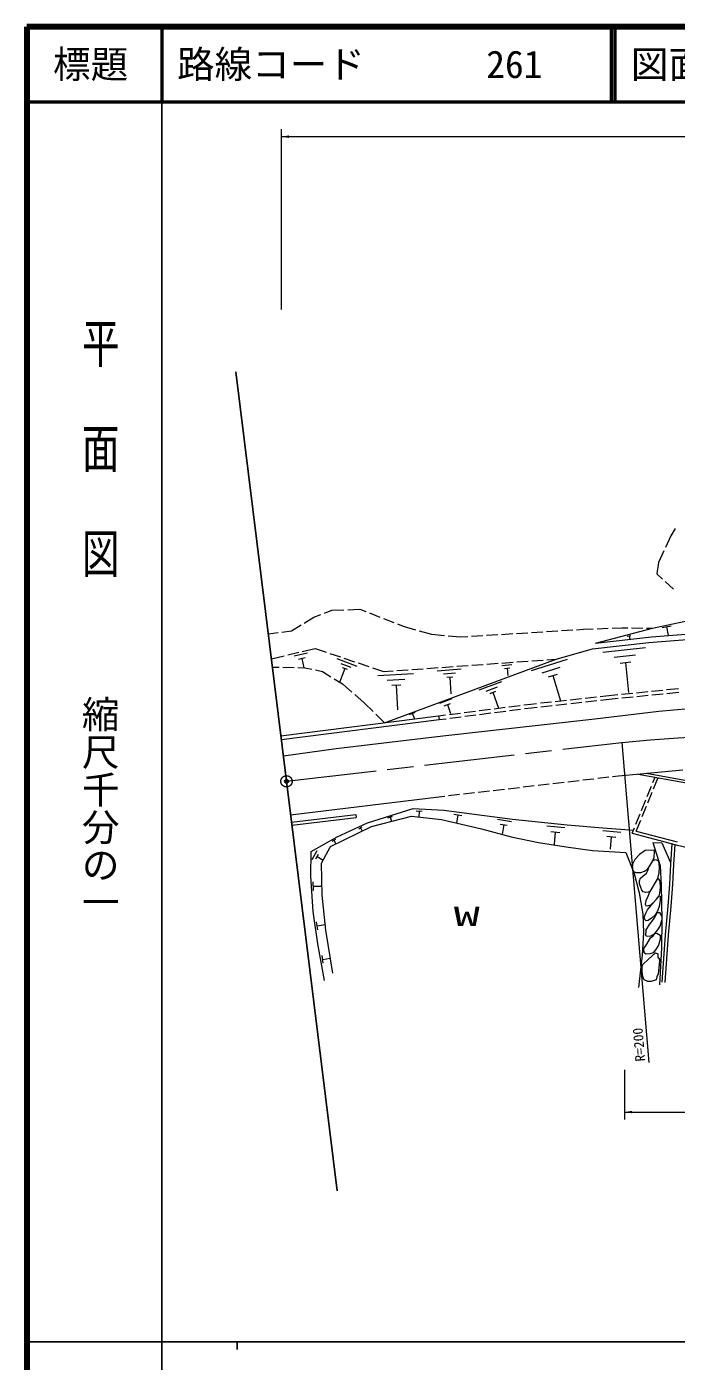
# Model space of a CAD drawing. Units: millimetres, scale not verified. Extents: x 40000 to 680000, y 20000 to 380000.
# Drawn here: x 40000 to 126432, y 202409 to 380000 of the extents above; entities that cross this region are included whole.
import ezdxf
from ezdxf.enums import TextEntityAlignment as Align

# ---------------------------------------------------------------- set-up
doc = ezdxf.new("R2010")
doc.units = ezdxf.units.MM
doc.header["$LTSCALE"] = 1000
doc.header["$PDMODE"] = 32
doc.header["$PDSIZE"] = 500
doc.linetypes.add('CHAIN', pattern=[18.5, 12, -1.5, 3.5, -1.5])
for name, color, linetype, lineweight in [('M-BMK', 2, 'CHAIN', 13), ('M-BMK-OTRS', 5, 'Continuous', 25), ('M-STR-HTXT', 7, 'Continuous', 13), ('M-TTL', 2, 'Continuous', 140), ('M-TTL-BAND', 7, 'Continuous', 25), ('M-TTL-LINE', 7, 'Continuous', 50), ('M-WORK', 1, 'Continuous', 13)]:
    doc.layers.add(name, color=color, linetype=linetype, lineweight=lineweight)
doc.layers.add('M-OTRS', color=6, linetype='Continuous')
doc.layers.add('M-TTL-TXT', color=7, linetype='Continuous')
doc.styles.add('@ＭＳ ゴシック', font='')
doc.styles.add('ＭＳ ゴシック', font='')
doc.styles.get('@ＭＳ ゴシック').set_extended_font_data('@MS Gothic')
doc.styles.get('ＭＳ ゴシック').set_extended_font_data('MS Gothic')

# ---------------------------------------------------------------- blocks, each defined once
blk = doc.blocks.new('filled_arrow')
at = {"color": 0, "linetype": 'Continuous', "lineweight": -2}
blk.add_solid([(7.5, 1.25), (0, 0), (7.5, -1.25)], dxfattribs=at)

msp = doc.modelspace()

# ---------------------------------------------------------------- linework, layer by layer
at = {"layer": 'M-BMK'}
msp.add_line((74567, 279584), (119176, 284757), dxfattribs=at)
msp.add_lwpolyline([(119176, 284757), (122933, 285108), (126696, 285388), (130464, 285596), (134235, 285734), (138009, 285800), (141782, 285796), (145555, 285719), (149326, 285572), (153093, 285354), (156856, 285065), (160612, 284704), (164361, 284273), (168101, 283771), (171831, 283199), (175550, 282557), (179256, 281844), (182947, 281062)], dxfattribs=at)
msp.add_circle((74567, 279584), 750, dxfattribs=at)
at = {"layer": 'M-BMK-OTRS'}
for p, q in [((67842, 334059), (74567, 279584)), ((74567, 279584), (81292, 225110))]:
    msp.add_line(p, q, dxfattribs=at)
at = {"layer": 'M-OTRS'}
msp.add_point((74567, 279584), dxfattribs=at)
at = {"layer": 'M-STR-HTXT'}
for p, q in [((73883, 342383), (73883, 366369)), ((73883, 365369), (377707, 365369)), ((119176, 284757), (122798, 242192)), ((119548, 241186), (119548, 234576)), ((119548, 235576), (158764, 235576))]:
    msp.add_line(p, q, dxfattribs=at)
at = {"layer": 'M-TTL'}
for p, q in [((40000, 380000), (40000, 20000)), ((680000, 380000), (40000, 380000))]:
    msp.add_line(p, q, dxfattribs=at)
at = {"layer": 'M-TTL-BAND'}
for p, q in [((58000, 370000), (58000, 20000)), ((40000, 205000), (579000, 205000)), ((68000, 205000), (68000, 204000))]:
    msp.add_line(p, q, dxfattribs=at)
at = {"layer": 'M-TTL-LINE'}
for p, q in [((58000, 380000), (58000, 370000)), ((117750, 380000), (117750, 370000)), ((118250, 380000), (118250, 370000)), ((40000, 370000), (680000, 370000))]:
    msp.add_line(p, q, dxfattribs=at)
at = {"layer": 'M-WORK'}
for p, q in [((126274, 313226), (125710, 312252)), ((125710, 312252), (124988, 310693)), ((124778, 310240), (124055, 308681)), ((124055, 308681), (123834, 307185)), ((123834, 307185), (124586, 306499)), ((124955, 306162), (126063, 305152)), ((79623, 301973), (80578, 302349)), ((80578, 302349), (82212, 302404)), ((82712, 302420), (84346, 302475)), ((84346, 302475), (85125, 302171)), ((85590, 301989), (86987, 301442)), ((75226, 299625), (76500, 300391)), ((76928, 300649), (78202, 301415)), ((78202, 301415), (79157, 301790)), ((87453, 301260), (88850, 300714)), ((89315, 300532), (90094, 300227)), ((90094, 300227), (91742, 299761)), ((123252, 299961), (130140, 301433)), ((124542, 300041), (125730, 300287)), ((125136, 300164), (125369, 298974)), ((72145, 299205), (73438, 299381)), ((73933, 299449), (75226, 299625)), ((92223, 299625), (93870, 299158)), ((93870, 299158), (95569, 299003)), ((96067, 298957), (97766, 298802)), ((97766, 298802), (98688, 298860)), ((99187, 298891), (100684, 298985)), ((101183, 299016), (102680, 299110)), ((103179, 299141), (104676, 299234)), ((105176, 299266), (106673, 299359)), ((107172, 299391), (108669, 299484)), ((109168, 299516), (110665, 299609)), ((111164, 299641), (112661, 299734)), ((113160, 299765), (114083, 299823)), ((114083, 299823), (115387, 299872)), ((115675, 297950), (123252, 299961)), ((115675, 297950), (123149, 298805)), ((115886, 299890), (117385, 299946)), ((117885, 299965), (119189, 300013)), ((119189, 300013), (119971, 300003)), ((119908, 298901), (120385, 298999)), ((120147, 298950), (120240, 298472)), ((120471, 299997), (121971, 299977)), ((122471, 299971), (123252, 299961)), ((122778, 298068), (129001, 298543)), ((123149, 298805), (129372, 299280)), ((74728, 296410), (76187, 296756)), ((75573, 296265), (77372, 296698)), ((76674, 296872), (78362, 297272)), ((78362, 297272), (79843, 296771)), ((80317, 296611), (81738, 296131)), ((110467, 295845), (115304, 297213)), ((115304, 297213), (122778, 298068)), ((116642, 296789), (122326, 297408)), ((72553, 295894), (74241, 296294)), ((76153, 295834), (77052, 296051)), ((76602, 295942), (76892, 294680)), ((81272, 295908), (83948, 294924)), ((81794, 295261), (83131, 294768)), ((82211, 295971), (83632, 295490)), ((84106, 295330), (85527, 294850)), ((87618, 287384), (110467, 295845)), ((95234, 294747), (96730, 294855)), ((97229, 294891), (98725, 294999)), ((99224, 295035), (100720, 295143)), ((101219, 295179), (102715, 295286)), ((103198, 294988), (104566, 295117)), ((103213, 295322), (104709, 295430)), ((105208, 295466), (106704, 295574)), ((107175, 294342), (111959, 295853)), ((107203, 295610), (108699, 295718)), ((109198, 295753), (110467, 295845)), ((118156, 296091), (120998, 296400)), ((118959, 295316), (120380, 295470)), ((119669, 295393), (120059, 291409)), ((72691, 294783), (73591, 294766)), ((74091, 294757), (75591, 294729)), ((76091, 294720), (76992, 294703)), ((76992, 294703), (77935, 294505)), ((78424, 294402), (79367, 294204)), ((79367, 294204), (80474, 293506)), ((80897, 293240), (82003, 292542)), ((82315, 294613), (81605, 292748)), ((81980, 294736), (82649, 294490)), ((86000, 294689), (87481, 294189)), ((86734, 293680), (91465, 293952)), ((87481, 294189), (88751, 294280)), ((87957, 293038), (90323, 293174)), ((89250, 294316), (90746, 294424)), ((91244, 294460), (92740, 294568)), ((93239, 294604), (94735, 294711)), ((94603, 294278), (97793, 294554)), ((95442, 293868), (97037, 294007)), ((95882, 293425), (96680, 293494)), ((96281, 293459), (96450, 291224)), ((103579, 294609), (104263, 294674)), ((103921, 294642), (104001, 293683)), ((108598, 294002), (110990, 294758)), ((109422, 293474), (110618, 293851)), ((110020, 293662), (111041, 290303)), ((82003, 292542), (83264, 291447)), ((88590, 292362), (89773, 292431)), ((89181, 292396), (89336, 289082)), ((100208, 291775), (103211, 292885)), ((101125, 291602), (102627, 292157)), ((101667, 291290), (102418, 291568)), ((102042, 291429), (102796, 289319)), ((119150, 291177), (120643, 291329)), ((121140, 291380), (122632, 291533)), ((123130, 291583), (124622, 291736)), ((125119, 291787), (126711, 291949)), ((125169, 291289), (126757, 291452)), ((83641, 291119), (84901, 290024)), ((84901, 290024), (86080, 288878)), ((94950, 289994), (96632, 290615)), ((95557, 289644), (96398, 289955)), ((95978, 289800), (96400, 288618)), ((104172, 289496), (105660, 289687)), ((106156, 289750), (107091, 289870)), ((107091, 289870), (107851, 289953)), ((108348, 290008), (109839, 290171)), ((108404, 289511), (109895, 289675)), ((110336, 290226), (111827, 290389)), ((110392, 289729), (111883, 289892)), ((112324, 290444), (113815, 290607)), ((112380, 289947), (113871, 290110)), ((114312, 290662), (115803, 290825)), ((114368, 290165), (115859, 290328)), ((116300, 290880), (117061, 290963)), ((116356, 290383), (117113, 290466)), ((117061, 290963), (118653, 291126)), ((117113, 290466), (118702, 290628)), ((119200, 290679), (120692, 290832)), ((121189, 290882), (122682, 291035)), ((123179, 291086), (124671, 291238)), ((73820, 285633), (94806, 288296)), ((73883, 285137), (94869, 287800)), ((86439, 288530), (87618, 287384)), ((90932, 288497), (91688, 288798)), ((91310, 288648), (91603, 287888)), ((94806, 288296), (95741, 288416)), ((94806, 288296), (94869, 287800)), ((94869, 287800), (95802, 287920)), ((95351, 285642), (115612, 287920)), ((96237, 288479), (97725, 288670)), ((96298, 287983), (97786, 288174)), ((98221, 288734), (99708, 288924)), ((98282, 288237), (99770, 288428)), ((100204, 288988), (101692, 289178)), ((100266, 288492), (101753, 288682)), ((102188, 289242), (103676, 289433)), ((102249, 288746), (103737, 288936)), ((104233, 289000), (105721, 289190)), ((106217, 289254), (107150, 289374)), ((107150, 289374), (107907, 289457)), ((115612, 287920), (124123, 288919)), ((124123, 288919), (130078, 289439)), ((81165, 283964), (95351, 285642)), ((74150, 282958), (81165, 283964)), ((121634, 280581), (127309, 281118)), ((122457, 280659), (128522, 279572)), ((106045, 278838), (107535, 279011)), ((108031, 279069), (109521, 279242)), ((110018, 279300), (111508, 279473)), ((112005, 279531), (113495, 279704)), ((113991, 279762), (115481, 279936)), ((115978, 279993), (117468, 280167)), ((117964, 280225), (118760, 280317)), ((118760, 280317), (121634, 280581)), ((121340, 280554), (127786, 279400)), ((122557, 277571), (123126, 278958)), ((123316, 279421), (123613, 280147)), ((123409, 278595), (124016, 280075)), ((75120, 275107), (94819, 277531)), ((94819, 277531), (95615, 277624)), ((96112, 277682), (97602, 277855)), ((98098, 277913), (99588, 278086)), ((100085, 278144), (101575, 278318)), ((102072, 278375), (103562, 278549)), ((104058, 278606), (105548, 278780)), ((121799, 275720), (122367, 277108)), ((122651, 276744), (123220, 278132)), ((85341, 274083), (91415, 275974)), ((91415, 275974), (95517, 275735)), ((91807, 275652), (92615, 275614)), ((92211, 275633), (92164, 274825)), ((95517, 275735), (104628, 274536)), ((121892, 274894), (122461, 276282)), ((75237, 274155), (83785, 275190)), ((75285, 273758), (83833, 274793)), ((80427, 270933), (85862, 273570)), ((81291, 272218), (85341, 274083)), ((83785, 275190), (83833, 274793)), ((84187, 273285), (84613, 273507)), ((85862, 273570), (91190, 274929)), ((88069, 274742), (88652, 274939)), ((88360, 274841), (88551, 274256)), ((91190, 274929), (95186, 274503)), ((95186, 274503), (100514, 273251)), ((96816, 275222), (97915, 275043)), ((97366, 275133), (97175, 274035)), ((102625, 274537), (104500, 274234)), ((103002, 273899), (103940, 273747)), ((103471, 273823), (103244, 272513)), ((104628, 274536), (111901, 273790)), ((109208, 273661), (111593, 273441)), ((111901, 273790), (116670, 273417)), ((121040, 273869), (121609, 275257)), ((121096, 272951), (121703, 274431)), ((77855, 270247), (81291, 272218)), ((80631, 271631), (81116, 271883)), ((80873, 271757), (81120, 271269)), ((84400, 273396), (84617, 272966)), ((100514, 273251), (104457, 272185)), ((104457, 272185), (108107, 271466)), ((109738, 272890), (110930, 272780)), ((110334, 272835), (110162, 271168)), ((116657, 273040), (119042, 272820)), ((116670, 273417), (120726, 273103)), ((117187, 272269), (118380, 272159)), ((117784, 272214), (117612, 270547)), ((120553, 272681), (120850, 273407)), ((120553, 272681), (126432, 271129)), ((121096, 272951), (126528, 271517)), ((77801, 266970), (77855, 270247)), ((77969, 269198), (78627, 270365)), ((79242, 268708), (80427, 270933)), ((108107, 271466), (111783, 270880)), ((111783, 270880), (115300, 270400)), ((115300, 270400), (119722, 270134)), ((119722, 270134), (120841, 267336)), ((122291, 270388), (121533, 269855)), ((123498, 270424), (122291, 270388)), ((123312, 271439), (124502, 271421)), ((123312, 271439), (124289, 268331)), ((123475, 269500), (123522, 270187)), ((123522, 270187), (123498, 270424)), ((124502, 271421), (125674, 268792)), ((125842, 271285), (125658, 268564)), ((126236, 271181), (126058, 268539)), ((126432, 271129), (131875, 269866)), ((78483, 269293), (78812, 269876)), ((78648, 269584), (79459, 269114)), ((79322, 264433), (79242, 268708)), ((120586, 268576), (120574, 268004)), ((120894, 269204), (120586, 268576)), ((121533, 269855), (120894, 269204)), ((122587, 267913), (122930, 268351)), ((122642, 267724), (122838, 268234)), ((122930, 268351), (123321, 268991)), ((123321, 268991), (123475, 269500)), ((123321, 268991), (123629, 269192)), ((123629, 269192), (123877, 269109)), ((123877, 269109), (124080, 268995)), ((124080, 268995), (124138, 268221)), ((124138, 268221), (124108, 267422)), ((124289, 268331), (124431, 265756)), ((125658, 268564), (125516, 265919)), ((126058, 268539), (125916, 265893)), ((78121, 262254), (77801, 266970)), ((120574, 268004), (120734, 267603)), ((120734, 267603), (121036, 267440)), ((120841, 267336), (121507, 264726)), ((121036, 267440), (121722, 267440)), ((121537, 266335), (121679, 266698)), ((121679, 266698), (121971, 266974)), ((121722, 267440), (122196, 267641)), ((121971, 266974), (122460, 267345)), ((122196, 267641), (122587, 267913)), ((122460, 267345), (122642, 267724)), ((123913, 266658), (123433, 265824)), ((124108, 267422), (123913, 266658)), ((124045, 266598), (123913, 266658)), ((124167, 266526), (124045, 266598)), ((124274, 266313), (124167, 266526)), ((78155, 265054), (78131, 266210)), ((78143, 265632), (79299, 265643)), ((121507, 264726), (121960, 261902)), ((121537, 265948), (121537, 266335)), ((121695, 265435), (121537, 265948)), ((121829, 265080), (121695, 265435)), ((122034, 264898), (121829, 265080)), ((122350, 264803), (122034, 264898)), ((122682, 264819), (122350, 264803)), ((122901, 264918), (122628, 264265)), ((122901, 264918), (122682, 264819)), ((123433, 265824), (122901, 264918)), ((124156, 264336), (124239, 264703)), ((124239, 264703), (124310, 265449)), ((124310, 265449), (124274, 266313)), ((124431, 265756), (124529, 261089)), ((125516, 265919), (125286, 262959)), ((125916, 265893), (125685, 262927)), ((79801, 259757), (79322, 264433)), ((122368, 263673), (122309, 263234)), ((122309, 263234), (122380, 263069)), ((122628, 264265), (122368, 263673)), ((122380, 263069), (122616, 262998)), ((122616, 262998), (123031, 263152)), ((122616, 262477), (123002, 262951)), ((123002, 262951), (123362, 263424)), ((123031, 263152), (123362, 263424)), ((123362, 263424), (123789, 263909)), ((123789, 263909), (124156, 264336)), ((124155, 262911), (123910, 262288)), ((124289, 263772), (124155, 262911)), ((124156, 264336), (124281, 264285)), ((124281, 264285), (124289, 263772)), ((125286, 262959), (124966, 259140)), ((125685, 262927), (125365, 259109)), ((78734, 257939), (78121, 262254)), ((121960, 261902), (122067, 259451)), ((122150, 261498), (122363, 262051)), ((122245, 261206), (122150, 261498)), ((122434, 261017), (122245, 261206)), ((122363, 262051), (122616, 262477)), ((123137, 261372), (122710, 261056)), ((122844, 260551), (123342, 261155)), ((123610, 261838), (123137, 261372)), ((123342, 261155), (123696, 261749)), ((123910, 262288), (123610, 261838)), ((123696, 261749), (123869, 262123)), ((123869, 262123), (124211, 262118)), ((124211, 262118), (124518, 261592)), ((124290, 260323), (124529, 261089)), ((124529, 261089), (124475, 257413)), ((78721, 259815), (78538, 260905)), ((78630, 260360), (79722, 260532)), ((80720, 254056), (79801, 259757)), ((122067, 259451), (121907, 256467)), ((122395, 259746), (122337, 259056)), ((122395, 259746), (122844, 260551)), ((122710, 261056), (122434, 261017)), ((123023, 259033), (123521, 259293)), ((123352, 259026), (123564, 259342)), ((123521, 259293), (123994, 259826)), ((123564, 259342), (123836, 259397)), ((123836, 259397), (124284, 259113)), ((123994, 259826), (124290, 260323)), ((79622, 253060), (78734, 257939)), ((122105, 257345), (122516, 257929)), ((122337, 259056), (122538, 258962)), ((122516, 257929), (123021, 258774)), ((122538, 258962), (123023, 259033)), ((123021, 258774), (123352, 259026)), ((124063, 257763), (123652, 257140)), ((124278, 258566), (124063, 257763)), ((124284, 259113), (124278, 258566)), ((124966, 259140), (124487, 252852)), ((125365, 259109), (124886, 252821)), ((79468, 255386), (79297, 256400)), ((79383, 255893), (80398, 256053)), ((121907, 256467), (121401, 252151)), ((121968, 255208), (122737, 255918)), ((122137, 256745), (122105, 257345)), ((122381, 256571), (122137, 256745)), ((122926, 256611), (122381, 256571)), ((122737, 255918), (123673, 256747)), ((123368, 256784), (122926, 256611)), ((123652, 257140), (123368, 256784)), ((123673, 256747), (123969, 256628)), ((123969, 256628), (123980, 256190)), ((123980, 256190), (124217, 255859)), ((124217, 255859), (124170, 255148)), ((124475, 257413), (124209, 252511)), ((121908, 254793), (121968, 255208)), ((121908, 254284), (121908, 254793)), ((121979, 253609), (121908, 254284)), ((124040, 253964), (123850, 253574)), ((124170, 255148), (124040, 253964)), ((122157, 253171), (121979, 253609)), ((122631, 252946), (122157, 253171)), ((123092, 252958), (122631, 252946)), ((123767, 253183), (123092, 252958)), ((123850, 253574), (123767, 253183))]:
    msp.add_line(p, q, dxfattribs=at)

# ---------------------------------------------------------------- block references
at = {"layer": 'M-STR-HTXT', "xscale": 133, "yscale": 133}
for p in [(73883, 365369), (119548, 235576)]:
    msp.add_blockref('filled_arrow', p, dxfattribs=at)

# ---------------------------------------------------------------- texts
at = {"layer": 'M-STR-HTXT', "style": 'ＭＳ ゴシック'}
msp.add_text('R=200', height=1320, rotation=94.864, dxfattribs=at).set_placement((121649, 242307), align=Align.MIDDLE_LEFT)
at = {"layer": 'M-TTL-BAND', "style": '@ＭＳ ゴシック', "width": 1.4}
msp.add_text('平  面  図', height=3666, rotation=270, dxfattribs=at).set_placement((49777, 306475), align=Align.MIDDLE_RIGHT)
at = {"layer": 'M-TTL-BAND', "style": '@ＭＳ ゴシック'}
msp.add_text('縮尺千分の一', height=3666, rotation=270, dxfattribs=at).set_placement((49777, 261030), align=Align.MIDDLE_RIGHT)
at = {"layer": 'M-TTL-TXT', "style": 'ＭＳ ゴシック'}
msp.add_text('標題', height=3666, dxfattribs=at).set_placement((48500, 375000), align=Align.MIDDLE_CENTER)
for s, p in [('路線コード', (60000, 375000)), ('261', (101142, 375000)), ('図面コード', (120380, 375000))]:
    msp.add_text(s, height=3666, dxfattribs=at).set_placement(p, align=Align.MIDDLE_LEFT)
at = {"layer": 'M-WORK', "style": 'ＭＳ ゴシック', "width": 2}
msp.add_text('W', height=2566, dxfattribs=at).set_placement((98556, 261614), align=Align.MIDDLE_CENTER)

doc.saveas('drawing.dxf')
